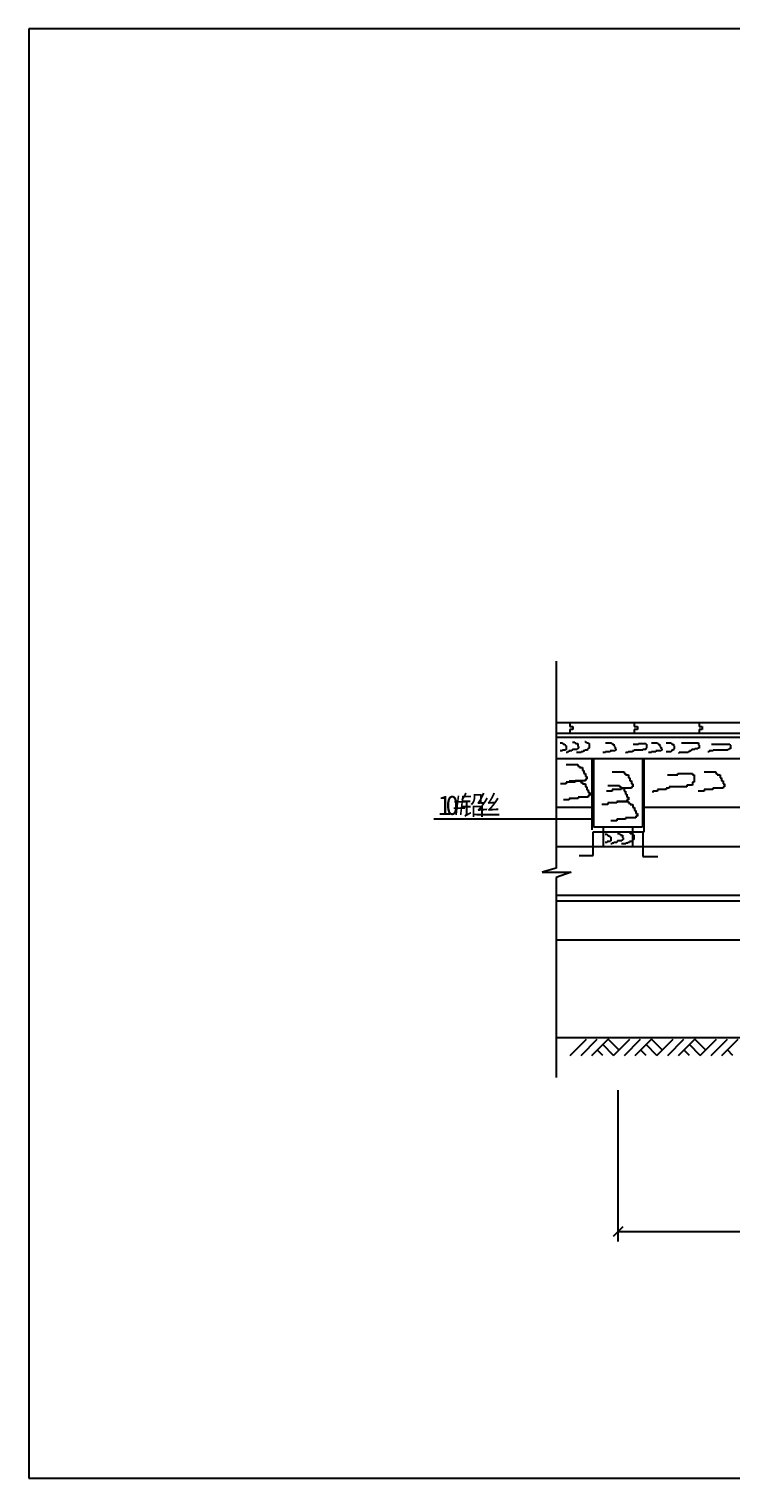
# Model space of a CAD drawing. Header units: metres. Extents: x 0 to 420, y 0 to 297.
# Drawn here: x 0 to 143.9, y 0 to 297 of the extents above; entities that cross this region are included whole.
import ezdxf

# ---------------------------------------------------------------- set-up
doc = ezdxf.new("R2010")
doc.units = ezdxf.units.M

msp = doc.modelspace()

# ---------------------------------------------------------------- linework, layer by layer
for p, q in [((420, 297), (0, 297)), ((0, 297), (0, 0)), ((108.08, 167.4), (108.08, 125)), ((108.08, 154.87), (291.23, 154.87)), ((110.83, 154.87), (110.83, 154.04)), ((124.05, 154.87), (124.05, 154.04)), ((137.34, 154.87), (137.34, 154.04)), ((108.08, 152.66), (291.23, 152.66)), ((108.08, 151.87), (291.23, 151.87)), ((110.83, 154.04), (111.47, 154.04)), ((111.47, 153.43), (110.83, 153.43)), ((110.83, 153.43), (110.83, 152.66)), ((111.47, 154.04), (111.47, 153.43)), ((124.05, 154.04), (124.69, 154.04)), ((124.69, 153.43), (124.05, 153.43)), ((124.05, 153.43), (124.05, 152.66)), ((124.69, 154.04), (124.69, 153.43)), ((137.34, 154.04), (137.98, 154.04)), ((137.98, 153.43), (137.34, 153.43)), ((137.34, 153.43), (137.34, 152.66)), ((137.98, 154.04), (137.98, 153.43)), ((108.9, 150.68), (109.35, 150.68)), ((109.35, 149.02), (108.9, 149.02)), ((109.35, 150.68), (109.35, 150.53)), ((109.35, 150.53), (109.5, 150.53)), ((109.95, 149.17), (109.35, 149.17)), ((109.35, 149.17), (109.35, 149.02)), ((109.5, 150.53), (109.5, 150.38)), ((109.5, 150.38), (109.8, 150.38)), ((109.8, 150.38), (109.8, 150.23)), ((109.8, 150.23), (109.95, 150.23)), ((109.95, 150.23), (109.95, 150.08)), ((109.95, 150.08), (110.11, 150.08)), ((110.11, 149.32), (109.95, 149.32)), ((109.95, 149.32), (109.95, 149.17)), ((110.11, 150.08), (110.11, 149.32)), ((110.37, 148.72), (110.11, 148.72)), ((110.67, 148.87), (110.37, 148.87)), ((110.37, 148.87), (110.37, 148.72)), ((111.27, 149.02), (110.67, 149.02)), ((110.67, 149.02), (110.67, 148.87)), ((111.42, 149.17), (111.27, 149.17)), ((111.27, 149.17), (111.27, 149.02)), ((111.42, 150.83), (111.87, 150.83)), ((112.32, 149.32), (111.42, 149.32)), ((111.42, 149.32), (111.42, 149.17)), ((111.87, 150.83), (111.87, 150.68)), ((111.87, 150.68), (112.02, 150.68)), ((112.02, 150.68), (112.02, 150.53)), ((112.02, 150.53), (112.47, 150.53)), ((113.15, 148.72), (112.24, 148.72)), ((112.47, 149.47), (112.32, 149.47)), ((112.32, 149.47), (112.32, 149.32)), ((112.47, 150.53), (112.47, 149.93)), ((112.47, 149.93), (112.62, 149.93)), ((112.62, 149.62), (112.47, 149.62)), ((112.47, 149.62), (112.47, 149.47)), ((112.62, 149.93), (112.62, 149.62)), ((113.15, 148.87), (113.15, 148.72)), ((113.6, 148.87), (113.15, 148.87)), ((113.9, 149.02), (113.6, 149.02)), ((113.6, 149.02), (113.6, 148.87)), ((113.9, 150.98), (114.05, 150.98)), ((114.5, 149.17), (113.9, 149.17)), ((113.9, 149.17), (113.9, 149.02)), ((114.05, 150.98), (114.05, 150.83)), ((114.05, 150.83), (114.35, 150.83)), ((114.35, 150.83), (114.35, 150.68)), ((114.35, 150.68), (114.65, 150.68)), ((114.65, 149.47), (114.5, 149.47)), ((114.5, 149.47), (114.5, 149.17)), ((114.65, 150.68), (114.65, 150.53)), ((114.65, 150.53), (114.8, 150.53)), ((114.8, 149.62), (114.65, 149.62)), ((114.65, 149.62), (114.65, 149.47)), ((114.8, 150.53), (114.8, 149.62)), ((118.19, 148.72), (117.59, 148.72)), ((118.19, 150.68), (119.24, 150.68)), ((118.19, 148.87), (118.19, 148.72)), ((119.09, 148.87), (118.19, 148.87)), ((120.15, 149.02), (119.09, 149.02)), ((119.09, 149.02), (119.09, 148.87)), ((119.24, 150.68), (119.39, 150.68)), ((119.39, 150.68), (119.39, 150.53)), ((119.39, 150.53), (119.54, 150.53)), ((119.54, 150.53), (119.54, 150.38)), ((119.54, 150.38), (119.84, 150.38)), ((119.84, 150.38), (119.84, 150.08)), ((119.84, 150.08), (120, 150.08)), ((120, 150.08), (120, 149.77)), ((120, 149.77), (120.15, 149.77)), ((120.15, 149.77), (120.15, 149.47)), ((120.15, 149.47), (120.3, 149.47)), ((120.15, 149.17), (120.15, 149.02)), ((120.3, 149.17), (120.15, 149.17)), ((120.3, 149.47), (120.3, 149.17)), ((122.81, 148.72), (122.35, 148.72)), ((122.35, 148.72), (122.35, 148.57)), ((123.71, 148.87), (122.81, 148.87)), ((122.81, 148.87), (122.81, 148.72)), ((124.01, 149.02), (123.71, 149.02)), ((123.71, 149.02), (123.71, 148.87)), ((123.86, 150.38), (124.91, 150.38)), ((125.82, 149.17), (124.01, 149.17)), ((124.01, 149.17), (124.01, 149.02)), ((124.91, 150.38), (124.91, 150.53)), ((124.91, 150.53), (126.42, 150.53)), ((126.42, 149.32), (125.82, 149.32)), ((125.82, 149.32), (125.82, 149.17)), ((126.42, 150.53), (126.42, 150.38)), ((126.42, 150.38), (126.57, 150.38)), ((126.57, 149.62), (126.42, 149.62)), ((126.42, 149.62), (126.42, 149.32)), ((126.57, 150.38), (126.57, 149.62)), ((127.58, 148.72), (126.98, 148.72)), ((127.58, 150.68), (128.64, 150.68)), ((127.58, 148.87), (127.58, 148.72)), ((128.49, 148.87), (127.58, 148.87)), ((129.54, 149.02), (128.49, 149.02)), ((128.49, 149.02), (128.49, 148.87)), ((128.64, 150.68), (128.79, 150.68)), ((128.79, 150.68), (128.79, 150.53)), ((128.79, 150.53), (128.94, 150.53)), ((128.94, 150.53), (128.94, 150.38)), ((128.94, 150.38), (129.24, 150.38)), ((129.24, 150.38), (129.24, 150.08)), ((129.24, 150.08), (129.39, 150.08)), ((129.39, 150.08), (129.39, 149.77)), ((129.39, 149.77), (129.54, 149.77)), ((129.54, 149.77), (129.54, 149.47)), ((129.54, 149.47), (129.69, 149.47)), ((129.69, 149.17), (129.54, 149.17)), ((129.54, 149.17), (129.54, 149.02)), ((129.69, 149.47), (129.69, 149.17)), ((130.57, 150.68), (131.63, 150.68)), ((131.63, 148.87), (130.57, 148.87)), ((131.63, 150.68), (131.63, 150.53)), ((131.63, 150.53), (131.78, 150.53)), ((131.78, 149.02), (131.63, 149.02)), ((131.63, 149.02), (131.63, 148.87)), ((131.78, 150.53), (131.78, 150.38)), ((131.78, 150.38), (132.08, 150.38)), ((131.78, 149.17), (131.78, 149.02)), ((132.08, 149.17), (131.78, 149.17)), ((132.08, 150.38), (132.08, 150.08)), ((132.08, 150.08), (132.23, 150.08)), ((132.23, 149.47), (132.08, 149.47)), ((132.08, 149.47), (132.08, 149.17)), ((132.23, 150.08), (132.23, 149.47)), ((133.29, 148.57), (133.13, 148.57)), ((135.09, 148.72), (133.29, 148.72)), ((133.29, 148.72), (133.29, 148.57)), ((133.74, 150.68), (137.2, 150.68)), ((135.39, 148.87), (135.09, 148.87)), ((135.09, 148.87), (135.09, 148.72)), ((135.7, 149.02), (135.39, 149.02)), ((135.39, 149.02), (135.39, 148.87)), ((135.85, 149.17), (135.7, 149.17)), ((135.7, 149.17), (135.7, 149.02)), ((136.45, 149.32), (135.85, 149.32)), ((135.85, 149.32), (135.85, 149.17)), ((137.05, 149.47), (136.45, 149.47)), ((136.45, 149.47), (136.45, 149.32)), ((137.05, 149.62), (137.05, 149.47)), ((137.35, 149.62), (137.05, 149.62)), ((137.2, 150.68), (137.2, 150.23)), ((137.2, 150.23), (137.35, 150.23)), ((137.35, 150.23), (137.35, 149.62)), ((139.44, 148.87), (139.14, 148.87)), ((140.2, 149.02), (139.44, 149.02)), ((139.44, 149.02), (139.44, 148.87)), ((139.9, 150.38), (143.66, 150.38)), ((143.21, 149.17), (140.2, 149.17)), ((140.2, 149.17), (140.2, 149.02)), ((143.21, 149.32), (143.21, 149.17)), ((143.51, 149.32), (143.21, 149.32)), ((143.81, 149.47), (143.51, 149.47)), ((143.51, 149.47), (143.51, 149.32)), ((143.66, 150.38), (143.66, 150.23)), ((143.66, 150.23), (143.81, 150.23)), ((143.81, 150.23), (143.81, 149.47)), ((108.08, 147.47), (291.23, 147.47)), ((110.11, 146.23), (112.22, 146.23)), ((112.22, 146.23), (112.52, 146.23)), ((112.52, 146.23), (112.52, 145.93)), ((112.52, 145.93), (112.82, 145.93)), ((112.82, 145.93), (112.82, 145.62)), ((112.82, 145.62), (113.43, 145.62)), ((113.43, 145.62), (113.43, 145.02)), ((115.33, 147.45), (115.33, 132.84)), ((115.71, 147.47), (115.71, 133.47)), ((125.71, 147.47), (125.71, 133.47)), ((126.05, 147.45), (126.05, 132.4)), ((110.11, 142.62), (110.11, 142.31)), ((111.92, 142.62), (110.11, 142.62)), ((110.72, 142.89), (112.83, 142.89)), ((114.03, 142.92), (111.92, 142.92)), ((111.92, 142.92), (111.92, 142.62)), ((112.83, 142.89), (113.13, 142.89)), ((113.13, 142.89), (113.13, 142.59)), ((113.13, 142.59), (113.43, 142.59)), ((113.43, 145.02), (113.73, 145.02)), ((113.43, 142.59), (113.43, 142.28)), ((113.73, 145.02), (113.73, 144.42)), ((113.73, 144.42), (114.03, 144.42)), ((114.03, 144.42), (114.03, 143.82)), ((114.03, 143.82), (114.33, 143.82)), ((114.33, 143.22), (114.03, 143.22)), ((114.03, 143.22), (114.03, 142.92)), ((114.33, 143.82), (114.33, 143.22)), ((119.56, 144.71), (121.67, 144.71)), ((121.67, 144.71), (121.97, 144.71)), ((121.97, 144.71), (121.97, 144.41)), ((121.97, 144.41), (122.27, 144.41)), ((122.27, 144.41), (122.27, 144.11)), ((122.27, 144.11), (122.87, 144.11)), ((122.87, 144.11), (122.87, 143.5)), ((122.87, 143.5), (123.18, 143.5)), ((123.18, 143.5), (123.18, 142.9)), ((123.18, 142.9), (123.48, 142.9)), ((123.48, 142.9), (123.48, 142.3)), ((130.9, 144.11), (133.01, 144.11)), ((133.01, 144.41), (136.02, 144.41)), ((133.01, 144.11), (133.01, 144.41)), ((136.02, 144.41), (136.02, 144.11)), ((136.02, 144.11), (136.33, 144.11)), ((136.02, 142.6), (136.02, 142)), ((136.33, 142.6), (136.02, 142.6)), ((136.33, 144.11), (136.33, 142.6)), ((138.35, 144.71), (140.46, 144.71)), ((140.46, 144.71), (140.76, 144.71)), ((140.76, 144.71), (140.76, 144.41)), ((140.76, 144.41), (141.06, 144.41)), ((141.06, 144.41), (141.06, 144.11)), ((141.06, 144.11), (141.66, 144.11)), ((141.66, 144.11), (141.66, 143.5)), ((141.66, 143.5), (141.96, 143.5)), ((141.96, 143.5), (141.96, 142.9)), ((141.96, 142.9), (142.27, 142.9)), ((142.27, 142.9), (142.27, 142.3)), ((110.11, 142.31), (108.91, 142.31)), ((113.43, 142.28), (114.04, 142.28)), ((114.04, 142.28), (114.04, 141.68)), ((114.04, 141.68), (114.34, 141.68)), ((114.34, 141.68), (114.34, 141.08)), ((114.34, 141.08), (114.64, 141.08)), ((114.64, 141.08), (114.64, 140.48)), ((114.64, 140.48), (114.94, 140.48)), ((114.94, 139.88), (114.64, 139.88)), ((114.64, 139.88), (114.64, 139.58)), ((114.94, 140.48), (114.94, 139.88)), ((119.56, 140.8), (118.36, 140.8)), ((118.65, 141.97), (120.76, 141.97)), ((121.37, 141.1), (119.56, 141.1)), ((119.56, 141.1), (119.56, 140.8)), ((120.76, 141.97), (121.06, 141.97)), ((121.06, 141.97), (121.06, 141.67)), ((121.06, 141.67), (121.36, 141.67)), ((121.36, 141.67), (121.36, 141.37)), ((121.36, 141.37), (121.96, 141.37)), ((123.48, 141.4), (121.37, 141.4)), ((121.37, 141.4), (121.37, 141.1)), ((121.96, 141.37), (121.96, 140.77)), ((121.96, 140.77), (122.26, 140.77)), ((122.26, 140.77), (122.26, 140.17)), ((122.26, 140.17), (122.56, 140.17)), ((122.56, 140.17), (122.56, 139.57)), ((123.48, 142.3), (123.78, 142.3)), ((123.78, 141.7), (123.48, 141.7)), ((123.48, 141.7), (123.48, 141.4)), ((123.78, 142.3), (123.78, 141.7)), ((128.8, 140.8), (127.89, 140.8)), ((127.89, 140.8), (127.89, 140.5)), ((130.6, 141.1), (128.8, 141.1)), ((128.8, 141.1), (128.8, 140.8)), ((130.6, 141.4), (130.6, 141.1)), ((131.2, 141.4), (130.6, 141.4)), ((134.82, 141.7), (131.2, 141.7)), ((131.2, 141.7), (131.2, 141.4)), ((134.82, 142), (134.82, 141.7)), ((136.02, 142), (134.82, 142)), ((138.35, 140.8), (137.15, 140.8)), ((140.16, 141.1), (138.35, 141.1)), ((138.35, 141.1), (138.35, 140.8)), ((142.27, 141.4), (140.16, 141.4)), ((140.16, 141.4), (140.16, 141.1)), ((142.27, 142.3), (142.57, 142.3)), ((142.27, 141.7), (142.27, 141.4)), ((142.57, 141.7), (142.27, 141.7)), ((142.57, 142.3), (142.57, 141.7)), ((108.08, 137.47), (115.71, 137.47)), ((110.72, 138.97), (109.52, 138.97)), ((112.53, 139.28), (110.72, 139.28)), ((110.72, 139.28), (110.72, 138.97)), ((114.64, 139.58), (112.53, 139.58)), ((112.53, 139.58), (112.53, 139.28)), ((118.65, 138.06), (117.44, 138.06)), ((120.45, 138.36), (118.65, 138.36)), ((118.65, 138.36), (118.65, 138.06)), ((122.56, 138.66), (120.45, 138.66)), ((120.45, 138.66), (120.45, 138.36)), ((120.48, 138.63), (122.58, 138.63)), ((122.56, 139.57), (122.86, 139.57)), ((122.86, 138.97), (122.56, 138.97)), ((122.56, 138.97), (122.56, 138.66)), ((122.58, 138.63), (122.89, 138.63)), ((122.86, 139.57), (122.86, 138.97)), ((122.89, 138.63), (122.89, 138.33)), ((122.89, 138.33), (123.19, 138.33)), ((123.19, 138.33), (123.19, 138.03)), ((123.19, 138.03), (123.79, 138.03)), ((123.79, 138.03), (123.79, 137.43)), ((123.79, 137.43), (124.09, 137.43)), ((124.09, 137.43), (124.09, 136.83)), ((124.09, 136.83), (124.39, 136.83)), ((124.39, 136.83), (124.39, 136.23)), ((125.71, 137.47), (195.71, 137.47)), ((115.37, 135.06), (82.97, 135.06)), ((120.48, 134.72), (119.27, 134.72)), ((122.28, 135.02), (120.48, 135.02)), ((120.48, 135.02), (120.48, 134.72)), ((124.39, 135.32), (122.28, 135.32)), ((122.28, 135.32), (122.28, 135.02)), ((124.39, 136.23), (124.69, 136.23)), ((124.69, 135.63), (124.39, 135.63)), ((124.39, 135.63), (124.39, 135.32)), ((124.69, 136.23), (124.69, 135.63)), ((115.66, 127.57), (115.66, 132.47)), ((115.66, 132.47), (125.79, 132.47)), ((115.71, 133.47), (125.71, 133.47)), ((117.71, 133.47), (117.71, 129.47)), ((118.08, 131.94), (118.53, 131.94)), ((118.53, 131.94), (118.53, 131.79)), ((118.53, 131.79), (118.68, 131.79)), ((118.68, 131.79), (118.68, 131.64)), ((118.68, 131.64), (118.98, 131.64)), ((118.98, 131.64), (118.98, 131.49)), ((118.98, 131.49), (119.13, 131.49)), ((119.13, 131.49), (119.13, 131.34)), ((119.13, 131.34), (119.28, 131.34)), ((119.28, 131.34), (119.28, 130.58)), ((120.6, 132.09), (121.05, 132.09)), ((121.05, 132.09), (121.05, 131.94)), ((121.05, 131.94), (121.2, 131.94)), ((121.2, 131.94), (121.2, 131.79)), ((121.2, 131.79), (121.65, 131.79)), ((121.65, 130.74), (121.5, 130.74)), ((121.5, 130.74), (121.5, 130.59)), ((121.65, 131.79), (121.65, 131.19)), ((121.65, 131.19), (121.8, 131.19)), ((121.8, 130.89), (121.65, 130.89)), ((121.65, 130.89), (121.65, 130.74)), ((121.8, 131.19), (121.8, 130.89)), ((123.08, 132.24), (123.23, 132.24)), ((123.23, 132.24), (123.23, 132.09)), ((123.23, 132.09), (123.53, 132.09)), ((123.53, 132.09), (123.53, 131.94)), ((123.53, 131.94), (123.83, 131.94)), ((123.83, 130.74), (123.68, 130.74)), ((123.68, 130.74), (123.68, 130.43)), ((123.71, 133.47), (123.71, 129.47)), ((123.83, 131.94), (123.83, 131.79)), ((123.83, 131.79), (123.98, 131.79)), ((123.98, 130.89), (123.83, 130.89)), ((123.83, 130.89), (123.83, 130.74)), ((123.98, 131.79), (123.98, 130.89)), ((125.79, 132.47), (125.79, 127.41)), ((108.08, 129.47), (291.23, 129.47)), ((118.53, 130.28), (118.08, 130.28)), ((119.13, 130.43), (118.53, 130.43)), ((118.53, 130.43), (118.53, 130.28)), ((119.28, 130.58), (119.13, 130.58)), ((119.13, 130.58), (119.13, 130.43)), ((119.54, 129.98), (119.28, 129.98)), ((119.84, 130.13), (119.54, 130.13)), ((119.54, 130.13), (119.54, 129.98)), ((120.45, 130.28), (119.84, 130.28)), ((119.84, 130.28), (119.84, 130.13)), ((120.6, 130.43), (120.45, 130.43)), ((120.45, 130.43), (120.45, 130.28)), ((121.5, 130.59), (120.6, 130.59)), ((120.6, 130.59), (120.6, 130.43)), ((122.32, 129.98), (121.42, 129.98)), ((122.32, 130.13), (122.32, 129.98)), ((122.77, 130.13), (122.32, 130.13)), ((123.08, 130.28), (122.77, 130.28)), ((122.77, 130.28), (122.77, 130.13)), ((123.68, 130.43), (123.08, 130.43)), ((123.08, 130.43), (123.08, 130.28)), ((108.08, 125), (105.21, 124.21)), ((112.76, 127.57), (115.66, 127.57)), ((125.79, 127.41), (128.9, 127.41)), ((105.21, 124.21), (111.12, 124.21)), ((111.12, 124.21), (108.08, 123.07)), ((108.08, 123.07), (108.08, 82.09)), ((108.08, 119.47), (291.23, 119.47)), ((108.08, 119.47), (291.23, 119.47)), ((108.08, 118.28), (291.23, 118.28)), ((108.08, 110.28), (291.23, 110.28)), ((108.08, 90.28), (291.23, 90.28)), ((110.93, 86.63), (114.26, 89.96)), ((113.14, 86.63), (116.48, 89.96)), ((115.36, 86.63), (118.69, 89.96)), ((120.92, 87.74), (118.69, 89.96)), ((119.81, 86.63), (123.14, 89.96)), ((122.03, 86.63), (125.36, 89.96)), ((124.24, 86.63), (127.58, 89.96)), ((129.8, 87.74), (127.58, 89.96)), ((128.69, 86.63), (132.03, 89.96)), ((130.91, 86.63), (134.24, 89.96)), ((133.13, 86.63), (136.46, 89.96)), ((138.68, 87.74), (136.46, 89.96)), ((137.58, 86.63), (140.91, 89.96)), ((139.79, 86.63), (143.13, 89.96)), ((142.01, 86.63), (145.34, 89.96)), ((117.6, 86.63), (116.48, 87.75)), ((119.81, 86.63), (117.59, 88.85)), ((126.48, 86.63), (125.36, 87.75)), ((128.69, 86.63), (126.47, 88.85)), ((135.36, 86.63), (134.24, 87.75)), ((137.58, 86.63), (135.35, 88.85)), ((144.24, 86.63), (143.13, 87.75)), ((120.71, 79.48), (120.71, 48.5)), ((121.71, 51.5), (119.71, 49.5)), ((120.71, 50.5), (200.71, 50.5)), ((0, 0), (420, 0))]:
    msp.add_line(p, q)

# ---------------------------------------------------------------- texts
for s, p in [('1', (83.85, 135.91)), ('0', (85.38, 135.91)), ('#', (86.9, 135.91)), ('铅', (88.42, 135.91)), ('丝', (91.46, 135.91))]:
    msp.add_text(s, height=4).set_placement(p)

doc.saveas('drawing.dxf')
